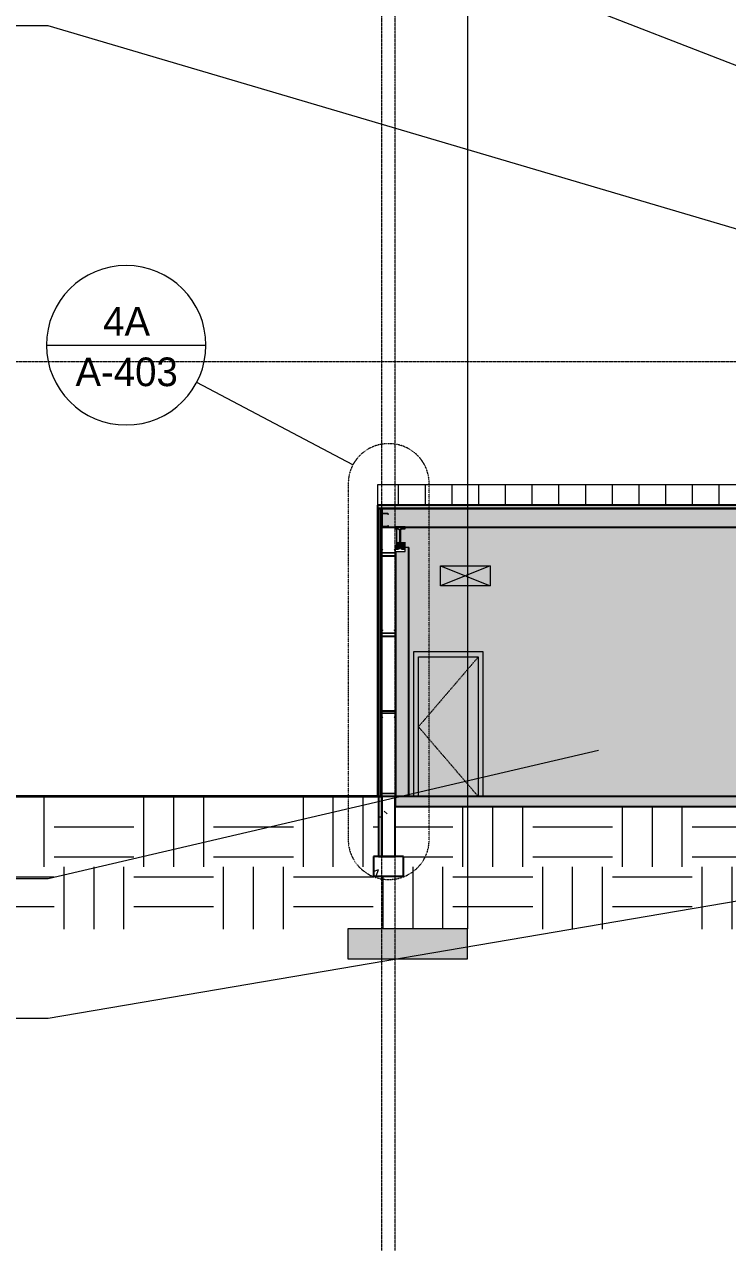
# Model space of a CAD drawing. Header units: inches. Extents: x 21380 to 98133, y -290 to 853.
# Drawn here: x 27344 to 27767, y -273 to 465 of the extents above; entities that cross this region are included whole.
import ezdxf

# ---------------------------------------------------------------- set-up
doc = ezdxf.new("R2010")
doc.units = ezdxf.units.IN
doc.header["$MEASUREMENT"] = 0
for name, pattern in [('Dash 1_16_', [0.125, 0.0625, -0.0625]), ('Dash Dot 3_16_', [0.3125, 0.1875, -0.0625, 0, -0.0625]), ('Grid Line 1_2_', [0.875, 0.5, -0.125, 0.125, -0.125])]:
    doc.linetypes.add(name, pattern=pattern)
for name, color, linetype, lineweight in [('A-ANNO-IDEN', 131, 'Continuous', 9), ('A-ANNO-SYMB', 150, 'Continuous', 9), ('A-CLNG', 13, 'Continuous', 9), ('A-CLNG-PATT', 13, 'Continuous', 25), ('A-DOOR', 31, 'Continuous', 9), ('A-DOOR-FRAM', 31, 'Continuous', 9), ('A-FLOR', 192, 'Continuous', 9), ('A-FLOR-LEVL', 51, 'Continuous', 9), ('A-FLOR-PATT', 8, 'Continuous', 25), ('A-GLAZ-CWMG', 51, 'Continuous', 9), ('A-ROOF', 132, 'Continuous', 9), ('A-ROOF-PATT', 132, 'Continuous', 9), ('A-WALL', 113, 'Continuous', 9), ('A-WALL-PATT', 111, 'Continuous', 25), ('C-TOPO', 7, 'Continuous', 9), ('G-ANNO-SYMB', 111, 'Continuous', 9), ('I-WALL', 2, 'Continuous', 9), ('L-SITE-WALL', 31, 'Continuous', 9), ('M-HVAC-DUCT-ANNO', 70, 'Continuous', 9), ('S-BEAM', 12, 'Continuous', 9), ('S-COLS', 52, 'Continuous', 9), ('S-FNDN', 32, 'Continuous', 9), ('S-GRID', 1, 'Continuous', 9)]:
    doc.layers.add(name, color=color, linetype=linetype, lineweight=lineweight)
doc.styles.add('Century Gothic', font='GOTHIC.TTF', dxfattribs={"height": 17.245342})
pattern_1 = [(50, (22033.27, 107.706), (55.0854, -4.8198), [5.76, -63.36]), (355, (22033.27, 107.706), (-10.6557, 57.7685), [4.608, -50.688]), (100.451, (22037.863, 107.305), (44.4295, 52.9487), [4.895, -53.848]), (46.184, (22033.27, 123.066), (81.9644, -12.712), [8.64, -95.04]), (96.636, (22040.1, 122.01), (71.7815, 74.8124), [7.343, -80.772]), (351.184, (22033.27, 123.07), (71.782, 74.8124), [6.912, -76.032]), (21, (22040.95, 119.226), (45.842, -30.9215), [5.76, -63.36]), (326, (22040.95, 119.226), (18.687, 55.6915), [4.608, -50.688]), (71.451, (22044.77, 116.65), (64.529, 24.77), [4.895, -53.848]), (37.5, (22033.272, 107.706), (0.9339, 25.5668), [2.534, -47.539, 2.534, -48.922, -50.88]), (37.5, (22033.272, 107.706), (0.9339, 25.5668), [-101.53, 2.534, -48.346]), (7.5, (22033.272, 107.706), (20.20404, 30.2913), [2.534, -26.803, 2.534, -46.387, -19.392]), (7.5, (22033.272, 107.706), (20.20404, 30.2913), [-78.259, 2.534, -16.858]), (327.5, (22016.146, 107.706), (40.9978, -1.7324), [2.534, -16.666, 2.534, -57.37, -79.488]), (327.5, (22016.146, 107.706), (40.9978, -1.7324), [-79.104, 2.534, -76.954]), (317.5, (22008.466, 107.706), (44.7889, 7.6878), [2.534, -22.426, 2.534, -37.248, -56.448]), (317.5, (22008.466, 107.706), (44.7889, 7.6878), [-64.742, 2.534, -53.914])]
pattern_2 = [(45, (22033.272, 107.706), (-19.007, 19.007), []), (45, (22033.272, 136.506), (-19.007, 19.007), [])]

# ---------------------------------------------------------------- blocks, each defined once
blk = doc.blocks.new('Struct_Xcel_Sports Complex_rvt-2-Building Section - North_South looking East _ Clinic')
at = {"layer": 'A-FLOR-PATT', "lineweight": 9}
h = blk.add_hatch(dxfattribs=at)
h.set_pattern_fill('FP_24', style=0, pattern_type=2)
h.set_pattern_definition(pattern_1)
h.paths.add_polyline_path([(22104.33, -6), (22790.8, -6), (22790.8, 0), (20899.55, 0), (20899.55, -6), (21794.49, -6)], flags=0)
at = {"layer": 'A-WALL-PATT', "lineweight": 9}
h = blk.add_hatch(dxfattribs=at)
h.set_pattern_fill('FP_24', style=0, pattern_type=2)
h.set_pattern_definition(pattern_1)
h.paths.add_polyline_path([(20891.55, -36), (20899.55, -36), (20899.55, 0), (20891.55, 0), (20891.55, -1.69)], flags=0)
at = {"layer": 'S-FNDN'}
h = blk.add_hatch(dxfattribs=at)
h.set_pattern_fill('FP_24', color=256, style=0, pattern_type=2)
h.set_pattern_definition(pattern_1)
h.paths.add_polyline_path([(20886.55, -48), (20904.55, -48), (20904.55, -36), (20886.55, -36)], flags=0)
at = {"layer": 'A-FLOR', "color": 250, "lineweight": 25}
for p, q in [((22790.8, 0), (20899.55, 0)), ((20899.55, 0), (20899.55, -6)), ((20899.55, -6), (22790.8, -6))]:
    blk.add_line(p, q, dxfattribs=at)
at = {"layer": 'L-SITE-WALL', "color": 250, "lineweight": 25}
for p, q in [((20899.55, 0), (20891.55, 0)), ((20891.55, 0), (20891.55, -36)), ((20899.55, -36), (20899.55, 0)), ((20891.55, -36), (20899.55, -36))]:
    blk.add_line(p, q, dxfattribs=at)
at = {"layer": 'S-FNDN', "color": 250, "lineweight": 25}
for p, q in [((20904.55, -36), (20886.55, -36)), ((20886.55, -36), (20886.55, -48)), ((20904.55, -48), (20904.55, -36)), ((20886.55, -48), (20904.55, -48))]:
    blk.add_line(p, q, dxfattribs=at)
blk = doc.blocks.new('Single-Flush - 36_ x 84_-1318930-Building Section - North_South looking East _ Clinic')
at = {"layer": 'A-DOOR'}
blk.add_hatch(color=256, dxfattribs=at).paths.add_polyline_path([(20927.16, 0), (20949.62, 0), (20949.62, 84), (20913.62, 84), (20913.62, 0)], flags=0)
at = {"layer": 'A-DOOR-FRAM'}
blk.add_hatch(color=256, dxfattribs=at).paths.add_polyline_path([(20913.62, 0), (20913.62, 84), (20949.62, 84), (20949.62, 0), (20952.62, 0), (20952.62, 87), (20910.62, 87), (20910.62, 0)], flags=0)
at = {"layer": 'A-DOOR', "linetype": 'Dash 1_16_'}
for p in [(20949.62, 84), (20949.62, 0)]:
    blk.add_line(p, (20913.62, 42), dxfattribs=at)
at = {"layer": 'A-DOOR-FRAM'}
for p, q in [((20910.62, 87), (20910.62, 0)), ((20952.62, 87), (20910.62, 87)), ((20913.62, 0), (20913.62, 84)), ((20913.62, 84), (20949.62, 84)), ((20949.62, 84), (20949.62, 0)), ((20952.62, 0), (20952.62, 87))]:
    blk.add_line(p, q, dxfattribs=at)
blk = doc.blocks.new('W-Wide Flange - 1_-5_-1401438-Building Section - North_South looking East _ Clinic')
at = {"layer": 'S-BEAM'}
h = blk.add_hatch(dxfattribs=at)
h.set_pattern_fill('FP_15', color=256, style=0, pattern_type=2)
h.set_pattern_definition(pattern_2)
h.paths.add_polyline_path([(20903.67, 147.41), (20905.55, 147.41), (20905.55, 148.77), (20903.62, 148.79), (20903.26, 148.97), (20903.02, 149.28), (20902.93, 149.67), (20902.95, 160.37), (20903.12, 160.73), (20903.43, 160.97), (20903.82, 161.06), (20905.55, 161.06), (20905.55, 162.42), (20899.55, 162.42), (20899.55, 161.06), (20901.49, 161.04), (20901.84, 160.87), (20902.09, 160.56), (20902.18, 160.17), (20902.16, 149.46), (20901.98, 149.11), (20901.67, 148.86), (20901.29, 148.77), (20899.55, 148.77), (20899.55, 147.41)], flags=0)
for points in [[(20899.55, 148.77), (20901.29, 148.79), (20901.29, 153.17), (20900.3, 153.17), (20900.3, 151.41), (20899.55, 151.41), (20899.55, 148.79)], [(20901.29, 148.77), (20901.73, 148.9), (20901.98, 149.11), (20902.16, 149.46), (20902.18, 149.67), (20902.11, 153.73), (20901.92, 153.44), (20901.61, 153.24), (20901.29, 153.17), (20901.29, 148.79)], [(20903.82, 148.77), (20903.82, 153.17), (20903.37, 153.29), (20903.09, 153.55), (20902.94, 153.94), (20902.93, 154.06), (20902.96, 149.44), (20903.19, 149.04), (20903.43, 148.86), (20903.67, 148.79)], [(20905.55, 148.77), (20905.55, 153.17), (20903.82, 153.17), (20903.82, 148.77)]]:
    blk.add_hatch(color=256, dxfattribs=at).paths.add_polyline_path(points, flags=0)
at = {"layer": 'S-BEAM', "lineweight": 15}
for p, q in [((20905.55, 162.42), (20899.55, 162.42)), ((20899.55, 162.42), (20899.55, 161.06)), ((20905.55, 161.06), (20905.55, 162.42)), ((20899.55, 161.06), (20901.29, 161.06)), ((20902.18, 160.17), (20902.18, 149.66)), ((20902.93, 149.66), (20902.93, 160.17)), ((20903.82, 161.06), (20905.55, 161.06)), ((20901.29, 148.77), (20899.55, 148.77)), ((20899.55, 148.77), (20899.55, 147.41)), ((20905.55, 148.77), (20903.82, 148.77)), ((20905.55, 147.41), (20905.55, 148.77)), ((20899.55, 147.41), (20905.55, 147.41))]:
    blk.add_line(p, q, dxfattribs=at)
at = {"layer": 'S-BEAM'}
for p, q in [((20899.55, 151.41), (20899.55, 148.77)), ((20905.55, 148.77), (20905.55, 153.17))]:
    blk.add_line(p, q, dxfattribs=at)
at = {"layer": 'S-BEAM', "lineweight": 15, "flags": 128}
for points in [[(20901.29, 161.06), (20901.49, 161.04), (20901.67, 160.97), (20901.84, 160.87), (20901.98, 160.73), (20902.09, 160.56), (20902.16, 160.37), (20902.18, 160.17)], [(20902.93, 160.17), (20902.95, 160.37), (20903.02, 160.56), (20903.12, 160.73), (20903.26, 160.87), (20903.43, 160.97), (20903.62, 161.04), (20903.82, 161.06)], [(20902.18, 149.66), (20902.16, 149.46), (20902.09, 149.28), (20901.98, 149.11), (20901.84, 148.97), (20901.67, 148.86), (20901.49, 148.79), (20901.29, 148.77)], [(20903.82, 148.77), (20903.62, 148.79), (20903.43, 148.86), (20903.26, 148.97), (20903.12, 149.11), (20903.02, 149.28), (20902.95, 149.46), (20902.93, 149.66)]]:
    blk.add_lwpolyline(points, dxfattribs=at)
blk = doc.blocks.new('Rectangular Mullion - Profile_Polycarbonate_Upper and left-1393719-Building Section - North_South looking East _ Clinic')
at = {"layer": 'A-GLAZ-CWMG'}
for points in [[(20889.43, 0), (20889.55, 0), (20889.49, 170.66), (20889.43, 170.6), (20889.43, 37.37)], [(20891.2, 0.06), (20891.2, 173.37), (20889.62, 173.37), (20889.62, 0.06)], [(20891.2, 0), (20891.55, 0), (20891.49, 169.87), (20891.26, 169.87), (20891.2, 0)]]:
    blk.add_hatch(color=256, dxfattribs=at).paths.add_polyline_path(points, flags=0)
h = blk.add_hatch(color=256, dxfattribs=at)
h.paths.add_polyline_path([(20889.55, 0), (20889.62, 0.06), (20889.55, 173.37), (20889.49, 173.37), (20889.55, 0)], flags=0)
h.paths.add_polyline_path([(20891.26, 172.36), (20891.49, 172.36), (20891.49, 173.37), (20891.2, 173.37), (20891.26, 172.56)], flags=0)
for p, q in [((20889.43, 170.6), (20889.43, 0)), ((20889.49, 173.19), (20889.55, 173.19)), ((20889.55, 170.66), (20889.55, 0)), ((20891.2, 172.56), (20891.26, 172.56)), ((20891.2, 172.3), (20891.2, 170.06)), ((20891.2, 170.06), (20891.2, 0.06)), ((20891.26, 172.36), (20891.49, 172.36)), ((20891.55, 162.17), (20891.55, 148.19)), ((20891.55, 144.88), (20891.55, 99.82)), ((20891.55, 96.51), (20891.55, 51.37)), ((20891.55, 48.05), (20891.55, 0))]:
    blk.add_line(p, q, dxfattribs=at)
blk = doc.blocks.new('Rectangular Mullion - Profile_Polycarbonate_Upper and left-1393718-Building Section - North_South looking East _ Clinic')
at = {"layer": 'A-GLAZ-CWMG'}
for points in [[(20891.55, 169.81), (20891.55, 173.43), (20889.43, 173.43), (20889.49, 173.37), (20891.49, 173.37), (20891.49, 169.87)], [(20889.49, 170.66), (20889.55, 170.72), (20889.49, 173.19)], [(20891.2, 170.06), (20891.26, 170.06), (20891.2, 172.56)], [(20891.2, 170.06), (20891.2, 170.06), (20891.2, 172.56)], [(20891.26, 169.87), (20891.49, 169.87), (20891.49, 172.36), (20891.26, 172.36), (20891.26, 170.06)]]:
    blk.add_hatch(color=256, dxfattribs=at).paths.add_polyline_path(points, flags=0)
at = {"layer": 'A-GLAZ-CWMG', "lineweight": 13}
for p, q in [((20891.55, 173.43), (20889.43, 173.43)), ((20889.43, 173.43), (20889.43, 170.6)), ((20889.43, 170.6), (20889.55, 170.6)), ((20889.49, 170.66), (20889.49, 173.37)), ((20889.49, 173.37), (20891.49, 173.37)), ((20889.55, 170.66), (20889.49, 170.66)), ((20889.55, 170.6), (20889.55, 170.66)), ((20891.26, 170.06), (20891.2, 170.06)), ((20891.2, 170.06), (20891.2, 169.81)), ((20891.2, 169.81), (20891.55, 169.81)), ((20891.26, 169.87), (20891.26, 170.06)), ((20891.49, 169.87), (20891.26, 169.87)), ((20891.49, 173.37), (20891.49, 169.87)), ((20891.55, 169.81), (20891.55, 173.43))]:
    blk.add_line(p, q, dxfattribs=at)
at = {"layer": 'A-GLAZ-CWMG'}
for p, q in [((20889.55, 173.19), (20889.49, 173.19)), ((20889.55, 170.66), (20889.55, 173.19)), ((20891.26, 172.56), (20891.2, 172.56)), ((20891.2, 170.06), (20891.2, 172.56)), ((20891.26, 170.06), (20891.26, 172.56)), ((20891.49, 172.36), (20891.26, 172.36)), ((20891.26, 169.87), (20891.26, 170.06))]:
    blk.add_line(p, q, dxfattribs=at)
blk = doc.blocks.new('Girt_C - 8_D-1405501-Building Section - North_South looking East _ Clinic')
at = {"layer": 'S-BEAM', "lineweight": 15}
for p, q in [((20891.55, 51.37), (20891.55, 48.05)), ((20891.55, 48.05), (20892.13, 47.57)), ((20891.66, 48.11), (20891.66, 51.37)), ((20892.2, 47.66), (20891.66, 48.11)), ((20899.37, 51.55), (20891.74, 51.55)), ((20891.74, 51.45), (20899.37, 51.45)), ((20892.13, 47.57), (20892.2, 47.66)), ((20899.44, 48.11), (20898.91, 47.66)), ((20898.91, 47.66), (20898.98, 47.57)), ((20898.98, 47.57), (20899.55, 48.05)), ((20899.44, 51.37), (20899.44, 48.11)), ((20899.55, 48.05), (20899.55, 51.37))]:
    blk.add_line(p, q, dxfattribs=at)
for centre, radius, start, end in [((20891.74, 51.37), 0.188, 90, 180), ((20891.74, 51.37), 0.0782, 90, 176.95764), ((20899.37, 51.37), 0.188, 0, 90), ((20899.37, 51.37), 0.0782, 2.12272, 90)]:
    blk.add_arc(centre, radius, start, end, dxfattribs=at)
blk = doc.blocks.new('Girt_C - 8_D-1405502-Building Section - North_South looking East _ Clinic')
at = {"layer": 'S-BEAM'}
h = blk.add_hatch(dxfattribs=at)
h.set_pattern_fill('FP_15', color=256, style=0, pattern_type=2)
h.set_pattern_definition(pattern_2)
h.paths.add_polyline_path([(20891.74, 96.32), (20899.37, 96.32), (20899.37, 96.43), (20891.74, 96.43)], flags=0)
h.paths.add_polyline_path([(20899.44, 96.5), (20899.55, 96.51), (20899.55, 99.82), (20898.98, 100.3), (20898.91, 100.22), (20899.44, 99.77)], flags=0)
h.paths.add_polyline_path([(20891.66, 96.5), (20891.66, 99.77), (20892.2, 100.22), (20892.13, 100.3), (20891.55, 99.82), (20891.55, 96.51)], flags=0)
at = {"layer": 'S-BEAM', "lineweight": 15}
for p, q in [((20892.13, 100.3), (20891.55, 99.82)), ((20891.55, 99.82), (20891.55, 96.51)), ((20891.66, 99.77), (20892.2, 100.22)), ((20891.66, 96.5), (20891.66, 99.77)), ((20899.37, 96.43), (20891.74, 96.43)), ((20891.74, 96.32), (20899.37, 96.32)), ((20892.2, 100.22), (20892.13, 100.3)), ((20898.98, 100.3), (20898.91, 100.22)), ((20898.91, 100.22), (20899.44, 99.77)), ((20899.55, 99.82), (20898.98, 100.3)), ((20899.44, 99.77), (20899.44, 96.5)), ((20899.55, 96.51), (20899.55, 99.82))]:
    blk.add_line(p, q, dxfattribs=at)
for centre, radius, start, end in [((20891.74, 96.51), 0.188, 180, 270), ((20891.74, 96.51), 0.0782, 182.12272, 270), ((20899.37, 96.51), 0.188, 270, 0), ((20899.37, 96.51), 0.0782, 270, 356.95764)]:
    blk.add_arc(centre, radius, start, end, dxfattribs=at)
blk = doc.blocks.new('Girt_C - 8_D-1405514-Building Section - North_South looking East _ Clinic')
at = {"layer": 'S-BEAM'}
blk.add_line((20891.55, 170.68), (20891.55, 170.24), dxfattribs=at)
at = {"layer": 'S-BEAM', "lineweight": 15}
for p, q in [((20891.55, 170.24), (20891.55, 162.61)), ((20891.66, 162.61), (20891.66, 170.24)), ((20895.05, 170.43), (20891.74, 170.43)), ((20891.74, 170.32), (20895, 170.32)), ((20895, 170.32), (20895.45, 169.79)), ((20895.53, 169.86), (20895.05, 170.43)), ((20895.45, 169.79), (20895.53, 169.86)), ((20895, 162.53), (20891.74, 162.53)), ((20891.74, 162.42), (20895.05, 162.42)), ((20895.45, 163.07), (20895, 162.53)), ((20895.05, 162.42), (20895.54, 163)), ((20895.54, 163), (20895.45, 163.07))]:
    blk.add_line(p, q, dxfattribs=at)
at = {"layer": 'S-BEAM', "lineweight": 15, "flags": 128}
for points in [[(20891.74, 170.43), (20891.67, 170.42), (20891.61, 170.38), (20891.57, 170.31), (20891.55, 170.24)], [(20891.66, 170.24), (20891.67, 170.28), (20891.7, 170.31), (20891.74, 170.32)], [(20891.55, 162.61), (20891.57, 162.54), (20891.61, 162.48), (20891.67, 162.44), (20891.74, 162.42)], [(20891.74, 162.53), (20891.7, 162.55), (20891.67, 162.57), (20891.66, 162.61)]]:
    blk.add_lwpolyline(points, dxfattribs=at)
blk = doc.blocks.new('Girt_C - 8_D-1405515-Building Section - North_South looking East _ Clinic')
at = {"layer": 'S-BEAM'}
h = blk.add_hatch(dxfattribs=at)
h.set_pattern_fill('FP_15', color=256, style=0, pattern_type=2)
h.set_pattern_definition(pattern_2)
h.paths.add_polyline_path([(20891.74, 144.69), (20899.37, 144.69), (20899.37, 144.8), (20891.74, 144.79)], flags=0)
h.paths.add_polyline_path([(20899.44, 144.87), (20899.55, 144.88), (20899.55, 148.19), (20898.98, 148.67), (20898.91, 148.59), (20899.44, 148.14)], flags=0)
h.paths.add_polyline_path([(20891.66, 144.87), (20891.66, 148.14), (20892.2, 148.59), (20892.13, 148.67), (20891.55, 148.19), (20891.55, 144.88)], flags=0)
at = {"layer": 'S-BEAM', "lineweight": 15}
for p, q in [((20892.13, 148.67), (20891.55, 148.19)), ((20891.55, 148.19), (20891.55, 144.88)), ((20891.66, 148.14), (20892.2, 148.59)), ((20891.66, 144.87), (20891.66, 148.14)), ((20892.2, 148.59), (20892.13, 148.67)), ((20898.98, 148.67), (20898.91, 148.59)), ((20898.91, 148.59), (20899.44, 148.14)), ((20899.55, 148.19), (20898.98, 148.67)), ((20899.44, 148.14), (20899.44, 144.87)), ((20899.55, 144.88), (20899.55, 148.19)), ((20899.37, 144.8), (20891.74, 144.8)), ((20891.74, 144.69), (20899.37, 144.69))]:
    blk.add_line(p, q, dxfattribs=at)
for centre, radius, start, end in [((20891.74, 144.88), 0.188, 180, 270), ((20891.74, 144.88), 0.0782, 182.12272, 270), ((20899.37, 144.88), 0.188, 270, 0), ((20899.37, 144.88), 0.0782, 270, 356.95764)]:
    blk.add_arc(centre, radius, start, end, dxfattribs=at)
blk = doc.blocks.new('Section - 3_32_ x 3_8_-18514-Building Section - North_South looking East _ Clinic')
at = {"layer": 'G-ANNO-SYMB'}
blk.add_hatch(color=256, dxfattribs=at).paths.add_polyline_path([(22320.83, -79.66), (22248.83, -79.66), (22248.83, -97.66), (22320.83, -97.66)], flags=0)
for p, q in [((22248.83, -97.66), (22248.83, -79.66)), ((22248.83, -79.66), (22320.83, -79.66)), ((22320.83, -79.66), (22320.83, -97.66)), ((22320.83, -97.66), (22248.83, -97.66))]:
    blk.add_line(p, q, dxfattribs=at)
blk = doc.blocks.new('Section - Callout Head-19020-Building Section - North_South looking East _ Clinic')
at = {"layer": 'A-ANNO-SYMB'}
blk.add_line((22898.15, 310.91), (22994.15, 310.91), dxfattribs=at)
for start, end in [(0, 180), (180, 360)]:
    blk.add_arc((22946.15, 310.91), 48, start, end, dxfattribs=at)

msp = doc.modelspace()

# ---------------------------------------------------------------- hatches: boundary and pattern name
at = {"layer": 'A-CLNG-PATT', "lineweight": 5}
h = msp.add_hatch(color=256, dxfattribs=at)
h.paths.add_polyline_path([(28306.51, 173.3), (29193, 173.3), (29193, 173.43), (27558.5, 173.37), (27558.5, 173.3), (28267.78, 173.3)], flags=0)
h.paths.add_polyline_path([(29453.5, 173.3), (29453.5, 173.43), (29240, 173.43), (29240, 173.3), (29449.07, 173.3)], flags=0)
h.paths.add_polyline_path([(29216, 173.3), (29216, 173.43), (29205.62, 173.43), (29205.62, 173.3)], flags=0)
at = {"layer": 'A-CLNG-PATT', "lineweight": 9}
h = msp.add_hatch(dxfattribs=at)
h.set_pattern_fill('FP_18', color=256, style=0, pattern_type=2)
h.set_pattern_definition([(161.57, (22034.232, 108.666), (-7.6802237, -0.0009796), [0, -54.643, 6.067, 0]), (18.43, (22032.312, 108.666), (-7.6802237, 0.0009796), [0, -54.643, 6.067, 0]), (108.43, (22034.232, 108.666), (3.8382953, -19.2013653), [18.211, -42.499]), (71.57, (22032.312, 108.666), (3.8382953, 19.2013653), [18.211, -42.499])])
h.paths.add_polyline_path([(28229.04, 162.17), (29453.5, 162.17), (29453.5, 173.3), (27558.5, 173.3), (27558.5, 162.17), (28197, 162.17)], flags=0)
at = {"layer": 'A-ROOF'}
msp.add_hatch(color=256, dxfattribs=at).paths.add_polyline_path([(28461.43, 173.43), (29453.5, 173.43), (29453.5, 175.44), (27556, 175.44), (27556, 173.43), (28383.97, 173.43)], flags=0)
at = {"layer": 'A-ROOF-PATT'}
h = msp.add_hatch(dxfattribs=at)
h.set_pattern_fill('FP_19', color=256, style=0, pattern_type=2)
h.set_pattern_definition([(90, (180.953, -760.156), (-16.082, 1e-15), [])])
h.paths.add_polyline_path([(27556, 175.44), (29193, 175.44), (29193, 177.08), (29186.5, 177.08), (29186.5, 187.08), (29179.78, 187.08), (29179.78, 181.36), (29152.78, 181.36), (29152.78, 187.08), (29148, 187.08), (29148, 188.22), (29113.62, 188.22), (29113.62, 188.72), (29100, 188.72), (29100, 182.6), (29094.37, 182.6), (29094.37, 180.61), (29077.37, 180.61), (29077.37, 182.6), (29070.62, 182.6), (29070.62, 180.04), (29059.75, 180.04), (29059.75, 182.6), (29056, 182.6), (29056, 188.72), (29039.75, 188.71), (29039.75, 187.71), (29037.5, 187.71), (29037.5, 187.44), (29018.95, 187.44), (29018.92, 178.05), (29017.86, 178), (29015.05, 178.05), (29015.05, 185), (29009.14, 185), (29009.07, 181.13), (29008.5, 181.61), (29008.5, 176.44), (29005.68, 176.44), (29005.68, 187.44), (27788.75, 187.45), (27788.75, 187.6), (27556, 187.6)], flags=0)
h.paths.add_polyline_path([(29452, 175.44), (29452, 188.22), (29400.25, 188.22), (29400.25, 179.08), (29395.47, 179.08), (29395.47, 177.1), (29368.47, 177.1), (29368.47, 179.08), (29356.06, 179.08), (29356.06, 176.41), (29343.06, 176.41), (29343.06, 179.08), (29336.87, 179.08), (29336.87, 188.22), (29246, 188.22), (29246, 177.08), (29240, 177.08), (29240, 175.44), (29449.07, 175.44)], flags=0)
h.paths.add_polyline_path([(29216, 175.44), (29216, 177.08), (29205.62, 177.08), (29205.62, 175.44)], flags=0)
h.paths.add_polyline_path([(29008.5, 184.92), (29008.61, 184.93), (29008.52, 185.01), (29008.5, 184.93)], flags=0)
at = {"layer": 'A-WALL-PATT', "lineweight": 9}
h = msp.add_hatch(dxfattribs=at)
h.set_pattern_fill('FP_23', color=256, style=0, pattern_type=2)
h.set_pattern_definition([(90, (20797.93, 98.25), (-193, -193), [48, -145]), (180, (20797.93, 98.25), (-2e-14, -193), [96.25, -96.75]), (270, (20701.68, 146.25), (-193, -193), [48, -145]), (180, (20797.93, 146.25), (-2e-14, -193), [96.25, -96.75]), (270, (20701.43, 146.25), (-193, -193), [48, -145]), (180, (20701.43, 146.25), (-2e-14, -193), [96.25, -96.75]), (90, (20605.18, 98.25), (-193, -193), [48, -145]), (180, (20701.43, 98.25), (-2e-14, -193), [96.25, -96.75]), (90, (20749.93, 146.5), (-193, -193), [48, -145]), (180, (20798.18, 146.5), (-2e-14, -193), [48.25, -144.75]), (180, (20798.18, 194.5), (-2e-14, -193), [48.25, -144.75]), (90, (20653.43, 146.5), (-193, -193), [48, -145]), (180, (20749.68, 146.5), (-2e-14, -193), [96.25, -96.75]), (270, (20749.68, 194.5), (-193, -193), [48, -145]), (180, (20749.68, 194.5), (-2e-14, -193), [96.25, -96.75]), (180, (20653.18, 146.5), (-2e-14, -193), [48, -145]), (270, (20653.18, 194.5), (-193, -193), [48, -145]), (180, (20653.18, 194.5), (-2e-14, -193), [48, -145]), (90, (20797.93, 194.75), (-193, -193), [48, -145]), (180, (20797.93, 194.75), (-2e-14, -193), [96.25, -96.75]), (270, (20701.68, 242.75), (-193, -193), [48, -145]), (180, (20797.93, 242.75), (-2e-14, -193), [96.25, -96.75]), (270, (20701.43, 242.75), (-193, -193), [48, -145]), (180, (20701.43, 242.75), (-2e-14, -193), [96.25, -96.75]), (270, (20605.18, 242.75), (-193, -193), [48, -145]), (180, (20701.43, 194.75), (-2e-14, -193), [96.25, -96.75]), (90, (20749.93, 243), (-193, -193), [48, -145]), (180, (20798.18, 243), (-2e-14, -193), [48.25, -144.75]), (180, (20798.18, 291), (-2e-14, -193), [48.25, -144.75]), (90, (20653.43, 243), (-193, -193), [48, -145]), (180, (20749.68, 243), (-2e-14, -193), [96.25, -96.75]), (270, (20749.68, 291), (-193, -193), [48, -145]), (180, (20749.68, 291), (-2e-14, -193), [96.25, -96.75]), (180, (20653.18, 243), (-2e-14, -193), [48, -145]), (270, (20653.18, 291), (-193, -193), [48, -145]), (180, (20653.18, 291), (-2e-14, -193), [48, -145])])
h.paths.add_polyline_path([(27556.37, 0), (27556.37, 173.43), (27556, 173.43), (27556, 0)], flags=0)
h.paths.add_polyline_path([(27558.5, 0), (27566.5, 0), (27566.5, 48.05), (27565.92, 47.57), (27565.85, 47.66), (27566.39, 48.11), (27566.39, 51.37), (27566.5, 51.45), (27566.5, 96.51), (27566.39, 96.5), (27566.31, 99.83), (27565.85, 100.22), (27565.92, 100.3), (27566.5, 99.82), (27566.5, 144.88), (27566.39, 144.87), (27566.39, 148.14), (27565.85, 148.59), (27565.92, 148.67), (27566.5, 148.19), (27566.5, 151.41), (27567.25, 151.41), (27567.25, 161.06), (27566.5, 161.06), (27566.5, 162.17), (27558.5, 162.17), (27558.5, 148.19), (27559.07, 148.67), (27559.14, 148.59), (27558.61, 148.14), (27558.61, 144.87), (27558.5, 144.8), (27558.5, 99.82), (27559.07, 100.3), (27559.14, 100.22), (27558.61, 99.77), (27558.61, 96.5), (27558.5, 96.43), (27558.5, 51.37), (27558.61, 51.37), (27558.68, 48.04), (27559.14, 47.66), (27559.07, 47.57), (27558.5, 48.05), (27558.5, 37.37)], flags=0)
h.paths.add_polyline_path([(27565.85, 51.45), (27558.68, 51.45), (27558.68, 51.55), (27566.31, 51.55), (27566.31, 51.45), (27565.92, 51.45)], flags=0)
h.paths.add_polyline_path([(27558.68, 96.32), (27558.68, 96.43), (27566.31, 96.43), (27566.31, 96.32)], flags=0)
h.paths.add_polyline_path([(27566.31, 144.69), (27558.68, 144.69), (27558.68, 144.8), (27566.31, 144.79)], flags=0)
at = {"layer": 'A-WALL-PATT', "lineweight": 9, "transparency": 33554649}
msp.add_hatch(color=256, dxfattribs=at).paths.add_polyline_path([(27558.14, 0.06), (27558.14, 173.37), (27556.57, 173.37), (27556.57, 0.06)], flags=0)
at = {"layer": 'A-WALL-PATT', "lineweight": 9}
h = msp.add_hatch(dxfattribs=at)
h.set_pattern_fill('FP_17', color=256, style=0, pattern_type=2)
h.set_pattern_definition([(0, (22033.272, 107.706), (0, 24), []), (90, (22033.272, 107.706), (-24, 1e-15), [])])
h.paths.add_polyline_path([(27556.5, -36), (27558.5, -36), (27558.5, 0), (27556.5, 0), (27556.5, -1.69)], flags=0)
at = {"layer": 'C-TOPO'}
h = msp.add_hatch(dxfattribs=at)
h.set_pattern_fill('FP_16', color=256, style=0, pattern_type=2)
h.set_pattern_definition([(0, (22033.27, 107.706), (48, 48), [48, -48]), (0, (22033.27, 125.706), (48, 48), [48, -48]), (0, (22033.27, 143.706), (48, 48), [48, -48]), (90, (22039.27, 149.706), (-48, 48), [48, -48]), (90, (22057.27, 149.706), (-48, 48), [48, -48]), (90, (22075.27, 149.706), (-48, 48), [48, -48])])
h.paths.add_polyline_path([(29669.36, -79.81), (29700.82, -79.81), (29700.82, 0), (29467.75, 0), (29467.75, -36), (29470.75, -36), (29470.75, -48), (29452.75, -48), (29452.75, -36), (29457.75, -36), (29457.75, -6), (27566.5, -6), (27566.5, -36), (27571.5, -36), (27571.5, -48), (27553.5, -48), (27553.5, -36), (27556.5, -36), (27556.5, 0), (27222.04, 0), (27222.04, -79.81), (29588.6, -79.81)], flags=0)
h.paths.add_polyline_path([(29218.55, -24), (29202.55, -24), (29202.55, -12), (29218.55, -12)], flags=0)
at = {"layer": 'I-WALL'}
h = msp.add_hatch(color=256, dxfattribs=at)
h.paths.add_polyline_path([(27577.56, 0), (27577.56, 87), (27619.56, 87), (27619.56, 0), (27916.18, 0), (27916.18, 99), (27956.62, 99), (27956.62, 0), (28152, 0), (28152, 86), (28188, 86), (28188, 0), (28191, 0), (28191, 162.17), (28055, 162.17), (28055, 161.06), (28053.06, 161.04), (28052.71, 160.87), (28052.46, 160.56), (28052.37, 160.17), (28052.44, 141.72), (28052.59, 141.47), (28052.93, 141.23), (28053.26, 141.16), (28055, 141.16), (28055, 135.4), (28049, 135.4), (28049, 141.16), (28051.06, 141.23), (28051.31, 141.38), (28051.55, 141.72), (28051.62, 142.05), (28051.6, 160.37), (28051.43, 160.73), (28051.12, 160.97), (28050.73, 161.06), (28049, 161.06), (28049, 162.17), (27813.75, 162.17), (27813.75, 161.06), (27811.81, 161.04), (27811.46, 160.87), (27811.21, 160.56), (27811.12, 160.17), (27811.19, 141.72), (27811.34, 141.47), (27811.68, 141.23), (27812.01, 141.16), (27813.75, 141.16), (27813.75, 135.4), (27807.75, 135.4), (27807.75, 141.16), (27809.81, 141.23), (27810.06, 141.38), (27810.3, 141.72), (27810.37, 142.05), (27810.35, 160.37), (27810.18, 160.73), (27809.87, 160.97), (27809.48, 161.06), (27807.75, 161.06), (27807.75, 162.17), (27572.5, 162.17), (27572.5, 161.06), (27570.55, 161.04), (27570.21, 160.87), (27569.96, 160.56), (27569.87, 160.17), (27569.94, 153.73), (27570.09, 153.48), (27570.44, 153.24), (27570.76, 153.17), (27572.5, 153.17), (27572.5, 149.88), (27574.75, 149.88), (27574.75, 0)], flags=0)
h.paths.add_polyline_path([(27938.56, 126.82), (27918.33, 126.82), (27918.33, 138.82), (27948.33, 138.82), (27948.33, 126.82)], flags=0)
h.paths.add_polyline_path([(27609.35, 126.82), (27593.8, 126.82), (27593.8, 138.82), (27623.8, 138.82), (27623.8, 126.82), (27616.56, 126.82)], flags=0)
h.paths.add_polyline_path([(27568.23, 153.17), (27568.64, 153.27), (27568.96, 153.55), (27569.11, 153.94), (27569.12, 154.55), (27569.1, 160.37), (27568.93, 160.73), (27568.62, 160.97), (27568.13, 161.06), (27567.25, 161.04), (27567.28, 153.17), (27567.62, 153.17)], flags=0)
at = {"layer": 'M-HVAC-DUCT-ANNO'}
msp.add_hatch(color=256, dxfattribs=at).paths.add_polyline_path([(27609.35, 126.82), (27623.8, 126.82), (27623.8, 138.82), (27593.8, 138.82), (27593.8, 126.82)], flags=0)
at = {"layer": 'S-COLS', "lineweight": 5}
for points in [[(27567.62, 0), (27573.62, 0), (27573.62, 149.88), (27572.5, 149.88), (27572.5, 147.41), (27567.62, 147.41), (27567.62, 37.37)], [(27574.31, 0), (27574.31, 0), (27574.28, 149.88), (27573.62, 149.88), (27573.62, 0), (27574.27, 0)], [(27574.75, 0), (27574.75, 149.88), (27574.31, 149.88), (27574.31, 0)], [(27566.93, 0), (27566.93, 147.41), (27566.5, 147.41), (27566.5, 0)], [(27567.45, 0), (27567.62, 0), (27567.62, 147.41), (27566.93, 147.41), (27566.97, 0), (27567.44, 0)]]:
    msp.add_hatch(color=256, dxfattribs=at).paths.add_polyline_path(points, flags=0)

# ---------------------------------------------------------------- linework, layer by layer
at = {"layer": 'A-ANNO-IDEN', "color": 153}
for p, q in [((28129.47, 300.65), (27357.81, 600.83)), ((27357.81, 463.83), (27303.6, 463.83)), ((27887.8, 307.31), (27357.81, 463.83)), ((27688.82, 27.68), (27357.81, -49.53)), ((28272.43, 22.42), (27357.81, -133.64)), ((27357.81, -49.53), (27303.6, -49.53)), ((27357.81, -133.64), (27303.6, -133.64))]:
    msp.add_line(p, q, dxfattribs=at)
at = {"layer": 'A-ANNO-SYMB'}
msp.add_line((27541.08, 199.57), (27447.12, 249.2), dxfattribs=at)
at = {"layer": 'A-ANNO-SYMB', "linetype": 'Dash Dot 3_16_'}
for p, q in [((27562.99, 212.36), (27562.3, 212.36)), ((27538.3, 188.36), (27538.3, -25.88)), ((27586.99, -25.88), (27586.99, 188.36)), ((27562.3, -49.88), (27562.99, -49.88))]:
    msp.add_line(p, q, dxfattribs=at)
for centre, start, end in [((27562.3, 188.36), 90, 180), ((27562.99, 188.36), 0, 90), ((27562.3, -25.88), 180, 270), ((27562.99, -25.88), 270, 360)]:
    msp.add_arc(centre, 24, start, end, dxfattribs=at)
at = {"layer": 'A-CLNG', "lineweight": 25}
for p, q in [((29453.5, 173.3), (27558.5, 173.3)), ((27558.5, 173.3), (27558.5, 170.26)), ((27558.5, 170.24), (27558.5, 162.17)), ((27558.5, 162.17), (28191, 162.17))]:
    msp.add_line(p, q, dxfattribs=at)
at = {"layer": 'A-FLOR-LEVL', "linetype": 'Grid Line 1_2_'}
for p, q in [((27028.54, 261.75), (30327.84, 261.75)), ((27028.54, 0), (30327.84, 0))]:
    msp.add_line(p, q, dxfattribs=at)
at = {"layer": 'A-ROOF'}
for p, q in [((27788.75, 187.6), (27556, 187.6)), ((27556, 187.6), (27556, 175.44))]:
    msp.add_line(p, q, dxfattribs=at)
at = {"layer": 'A-ROOF', "lineweight": 25}
for p, q in [((29452, 175.44), (27556, 175.44)), ((27556, 175.44), (27556, 173.43)), ((27556, 173.43), (29453.5, 173.43))]:
    msp.add_line(p, q, dxfattribs=at)
at = {"layer": 'A-WALL'}
for p, q in [((27556, 0), (27556, 173.43)), ((27567.25, 161.06), (27567.25, 151.41))]:
    msp.add_line(p, q, dxfattribs=at)
at = {"layer": 'A-WALL', "lineweight": 25}
for p, q in [((27558.14, 173.37), (27556.57, 173.37)), ((27556.57, 173.37), (27556.57, 0.06)), ((27558.14, 0.06), (27558.14, 173.37)), ((27556.57, 0.06), (27558.14, 0.06))]:
    msp.add_line(p, q, dxfattribs=at)
at = {"layer": 'C-TOPO', "lineweight": 35}
msp.add_line((27556.5, 0), (27230.04, 0), dxfattribs=at)
at = {"layer": 'C-TOPO'}
msp.add_line((27230.04, 0), (27556.5, 0), dxfattribs=at)
at = {"layer": 'G-ANNO-SYMB'}
msp.add_line((27610.07, 545.16), (27610.07, -79.66), dxfattribs=at)
at = {"layer": 'L-SITE-WALL', "lineweight": 25}
for p, q in [((27558.5, 0), (27556.5, 0)), ((27556.5, 0), (27556.5, -36)), ((27558.5, -36), (27558.5, 0)), ((27556.5, -36), (27558.5, -36))]:
    msp.add_line(p, q, dxfattribs=at)
at = {"layer": 'M-HVAC-DUCT-ANNO'}
for p, q in [((27623.8, 138.82), (27593.8, 126.82)), ((27593.8, 138.82), (27623.8, 126.82)), ((27593.8, 138.82), (27623.8, 138.82)), ((27593.8, 126.82), (27593.8, 138.82)), ((27623.8, 138.82), (27623.8, 126.82)), ((27623.8, 126.82), (27593.8, 126.82))]:
    msp.add_line(p, q, dxfattribs=at)
at = {"layer": 'S-COLS'}
for p, q in [((27573.62, 149.88), (27572.5, 149.88)), ((27574.31, 149.88), (27573.62, 149.88)), ((27574.31, 149.88), (27574.31, 0)), ((27574.75, 149.88), (27574.31, 149.88)), ((27574.75, 149.88), (27574.75, 0)), ((27566.5, 144.88), (27566.5, 99.82)), ((27566.93, 147.41), (27566.93, 0)), ((27566.5, 96.51), (27566.5, 51.37)), ((27566.5, 48.05), (27566.5, 0))]:
    msp.add_line(p, q, dxfattribs=at)
at = {"layer": 'S-GRID', "linetype": 'Grid Line 1_2_'}
for p, q in [((27558.5, -273.16), (27558.5, 738.66)), ((27566.5, -273.16), (27566.5, 738.66))]:
    msp.add_line(p, q, dxfattribs=at)

# ---------------------------------------------------------------- block references
at = {"color": 10, "lineweight": 5}
msp.add_blockref('Struct_Xcel_Sports Complex_rvt-2-Building Section - North_South looking East _ Clinic', (6666.94, 0), dxfattribs=at)
at = {"layer": 'A-ANNO-SYMB'}
msp.add_blockref('Section - Callout Head-19020-Building Section - North_South looking East _ Clinic', (4458.52, -39.29), dxfattribs=at)
at = {"layer": 'A-DOOR'}
msp.add_blockref('Single-Flush - 36_ x 84_-1318930-Building Section - North_South looking East _ Clinic', (6666.94, 0), dxfattribs=at)
at = {"layer": 'A-GLAZ-CWMG'}
for name in ['Rectangular Mullion - Profile_Polycarbonate_Upper and left-1393718-Building Section - North_South looking East _ Clinic', 'Rectangular Mullion - Profile_Polycarbonate_Upper and left-1393719-Building Section - North_South looking East _ Clinic']:
    msp.add_blockref(name, (6666.94, 0), dxfattribs=at)
at = {"layer": 'G-ANNO-SYMB', "extrusion": (0, 0, -1)}
msp.add_blockref('Section - 3_32_ x 3_8_-18514-Building Section - North_South looking East _ Clinic', (-49858.9, 0), dxfattribs=at)
at = {"layer": 'S-BEAM'}
for name in ['Girt_C - 8_D-1405514-Building Section - North_South looking East _ Clinic', 'W-Wide Flange - 1_-5_-1401438-Building Section - North_South looking East _ Clinic', 'Girt_C - 8_D-1405515-Building Section - North_South looking East _ Clinic', 'Girt_C - 8_D-1405502-Building Section - North_South looking East _ Clinic', 'Girt_C - 8_D-1405501-Building Section - North_South looking East _ Clinic']:
    msp.add_blockref(name, (6666.94, 0), dxfattribs=at)

# ---------------------------------------------------------------- texts
at = {"layer": 'A-ANNO-SYMB', "char_height": 17.245, "attachment_point": 2, "line_spacing_factor": 0.984117, "style": 'Century Gothic'}
for s, insert, width in [('4A', (27404.95, 294.6), 36.936), ('A-403', (27404.95, 264.22), 77.76)]:
    msp.add_mtext(s, dxfattribs=dict(at, insert=insert, width=width))

doc.saveas('drawing.dxf')
